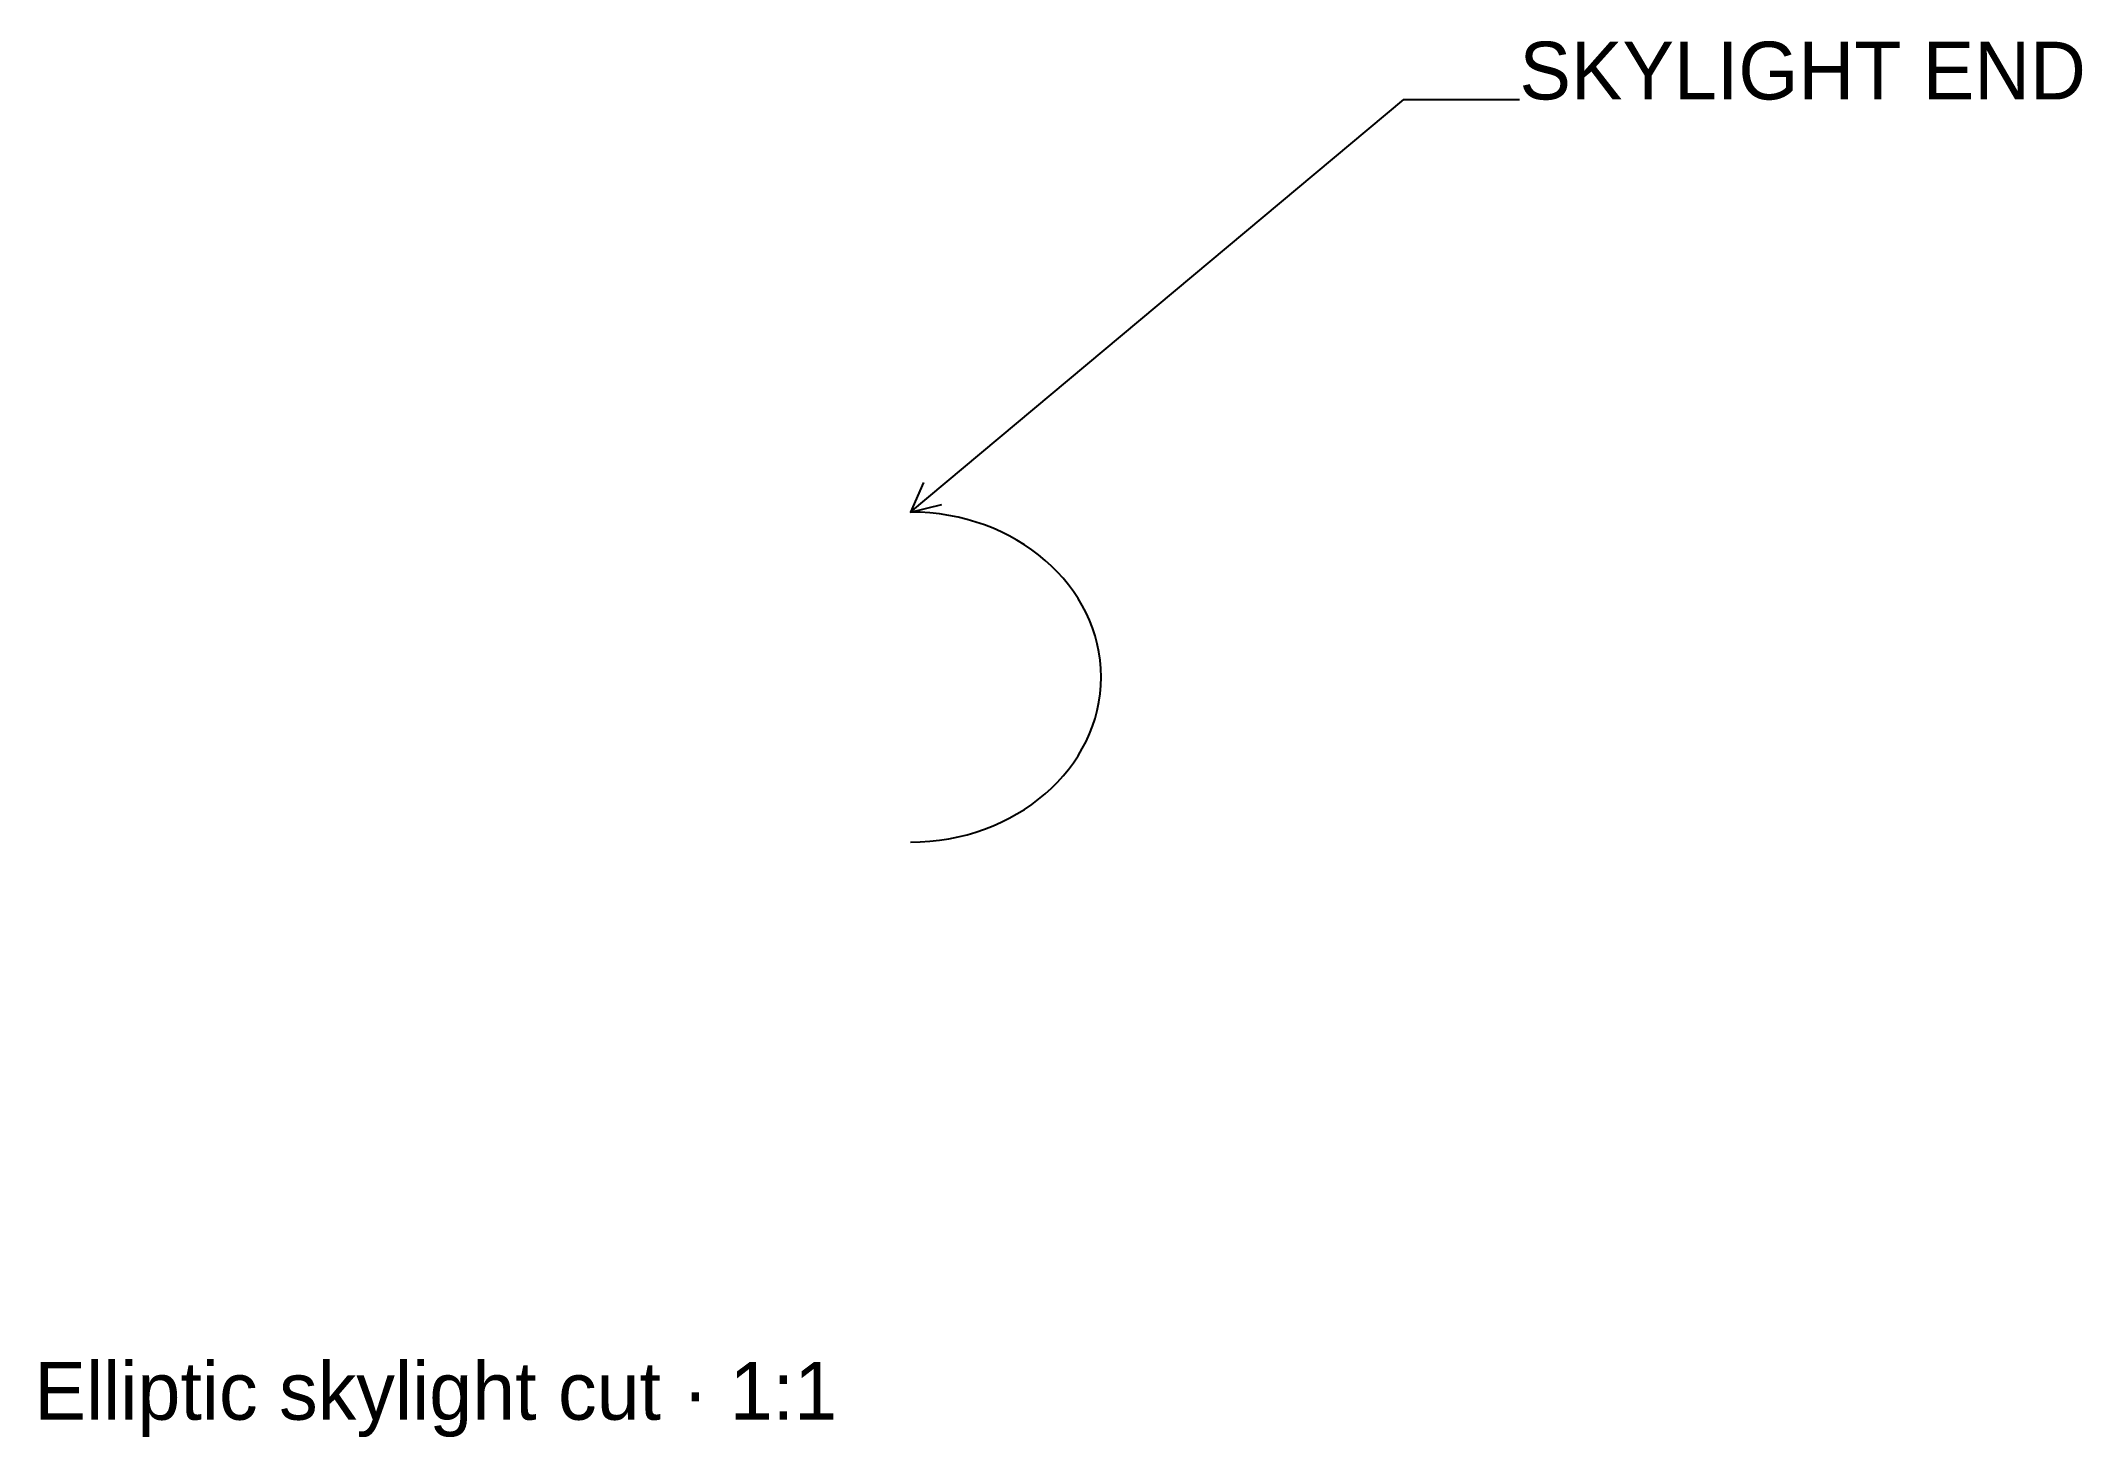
# Model space of a CAD drawing. Header units: millimetres. Extents: x 5 to 129, y 4 to 89.
import ezdxf

# ---------------------------------------------------------------- set-up
doc = ezdxf.new("R2010")
doc.units = ezdxf.units.MM
doc.layers.add('Default', color=7, linetype='CONTINUOUS', lineweight=25, true_color=0x4f8cff)

msp = doc.modelspace()

# ---------------------------------------------------------------- linework, layer by layer
at = {"layer": 'Default', "linetype": 'CONTINUOUS', "lineweight": 25, "true_color": 0x4f8cff}
for points in [[(58.09, 60, 0), (88, 85, 0), (95, 85, 0)], [(58.88, 61.79, 0), (58.09, 60, 0), (60, 60.45, 0)]]:
    msp.add_polyline3d(points, dxfattribs=at)
msp.add_ellipse((58.09, 50), major_axis=(11.55, 0), ratio=0.866025, start_param=4.712389, end_param=1.570796, dxfattribs=at)

# ---------------------------------------------------------------- texts
for s, p in [('SKYLIGHT END', (95, 85)), ('Elliptic skylight cut · 1:1', (5, 5))]:
    msp.add_text(s, height=3.5, dxfattribs=at).set_placement(p)

doc.saveas('drawing.dxf')
